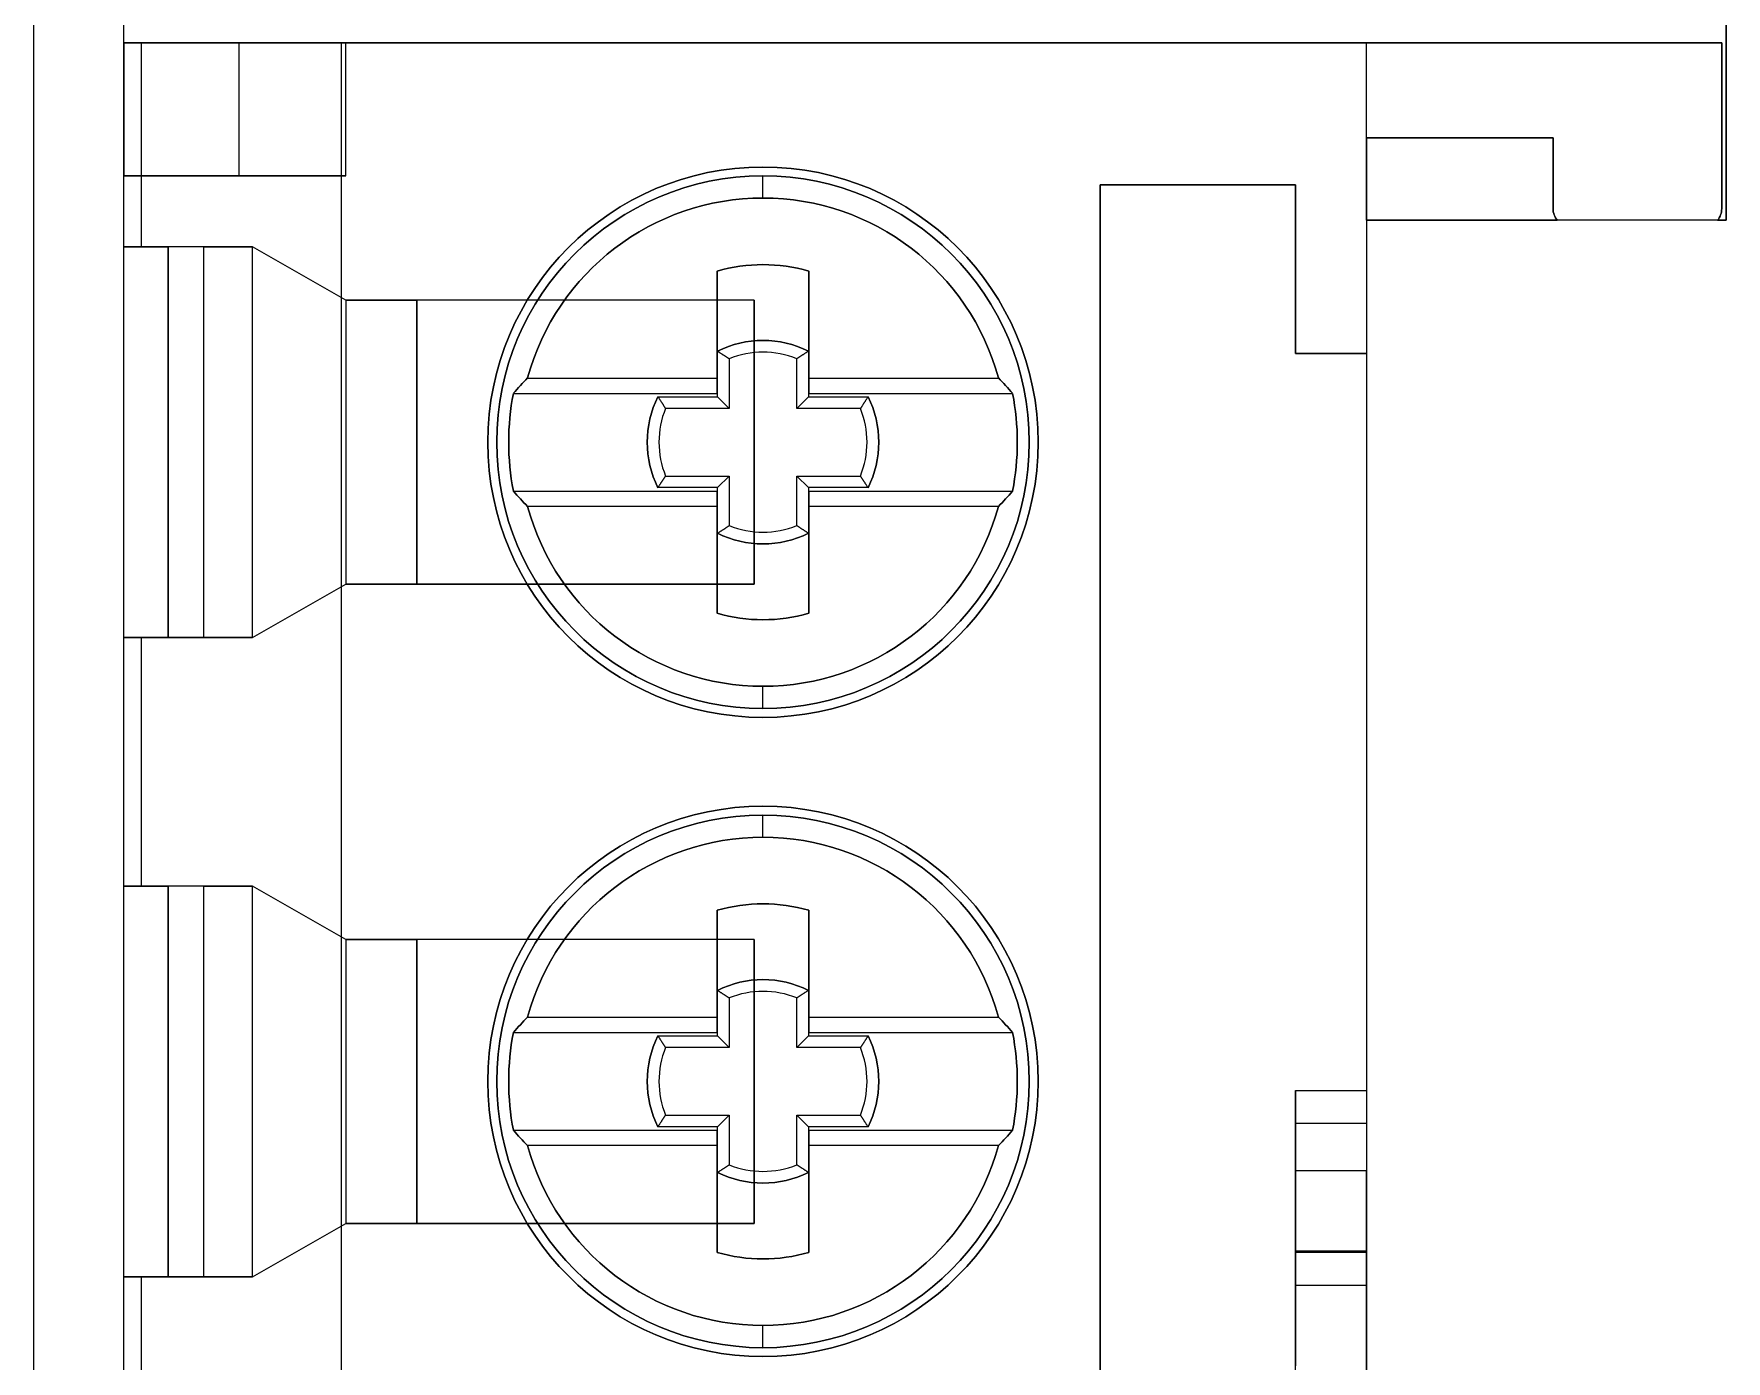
# Model space of a CAD drawing. Header units: inches. Extents: x 0 to 92454, y -34894 to 11.
# Drawn here: x 0.747 to 1.498, y 4.821 to 5.409 of the extents above; entities that cross this region are included whole.
import ezdxf

# ---------------------------------------------------------------- set-up
doc = ezdxf.new("R2010")
doc.units = ezdxf.units.IN
doc.header["$MEASUREMENT"] = 0

# ---------------------------------------------------------------- blocks, each defined once
blk = doc.blocks.new('2023_07_21_11_46_31_0481')
at = {"color": 7}
for p, q in [((18.986, 92.2, 123), (18.986, 182.6, 123)), ((20, 92.2, 151.99), (20, 182.6, 151.99)), ((38.05, 139.5, 152), (38.05, 135.3, 152)), ((38.05, 135.3, 123), (38.05, 139.5, 123)), ((20, 135, 151.79), (20, 137.3, 151.79)), ((20, 137.3, 124.29), (21.3, 137.3, 124.29)), ((20, 135.8, 124.29), (20, 137.3, 124.29)), ((20, 135, 123.39), (20, 137.3, 123.39)), ((34, 137.3, 151.99), (20.2, 137.3, 151.99)), ((20.2, 135, 151.99), (20.2, 137.3, 151.99)), ((20.2, 135, 151.99), (20.2, 137.3, 151.99)), ((20.2, 135, 123.19), (20.2, 137.3, 123.19)), ((21.3, 135.8, 124.29), (21.3, 137.3, 124.29)), ((22.45, 92.3, 123), (22.45, 137.3, 123)), ((22.45, 137.3, 123), (38, 137.3, 123)), ((38, 137.3, 139.69), (34, 137.3, 139.69)), ((34, 136.23, 139.69), (34, 137.3, 139.69)), ((34, 135.3, 151.99), (34, 137.3, 151.99)), ((38, 135.43, 139.69), (38, 137.3, 139.69)), ((38, 137.3, 123), (38, 135.43, 123)), ((34, 136.23, 139.69), (36.1, 136.23, 139.69)), ((36.1, 136.23, 123), (34, 136.23, 123)), ((34, 136.23, 123), (34, 135.3, 123)), ((36.1, 136.23, 139.69), (36.1, 135.43, 139.69)), ((36.1, 135.43, 123), (36.1, 136.23, 123)), ((20, 135.8, 124.29), (21.3, 135.8, 124.29)), ((27.2, 135.9, 145.49), (27.2, 135.9, 151.99)), ((27.2, 135.9, 145.49), (27.2, 135.9, 151.99)), ((27.2, 135.55, 147.89), (27.2, 135.8, 145.49)), ((27.2, 135.55, 147.89), (27.2, 135.8, 145.49)), ((33.2, 135.7, 142.19), (31, 135.7, 142.19)), ((31, 135.7, 142.19), (31, 93.9, 142.19)), ((31, 93.9, 151.99), (31, 135.7, 151.99)), ((31, 135.7, 151.99), (33.2, 135.7, 151.99)), ((33.2, 133.8, 142.19), (33.2, 135.7, 142.19)), ((33.2, 135.7, 151.99), (33.2, 133.8, 151.99)), ((36.1, 135.43, 123), (36.1, 135.43, 139.69)), ((38, 135.43, 139.69), (38, 135.43, 123)), ((38.05, 135.3, 152), (34, 135.3, 152)), ((34, 135.3, 152), (34, 94.3, 152)), ((34, 135.3, 151.99), (34, 133.8, 151.99)), ((34, 135.3, 123), (36.148, 135.3, 123)), ((36.148, 135.3, 139.69), (36.148, 135.3, 123)), ((37.952, 135.3, 139.69), (36.148, 135.3, 139.69)), ((37.952, 135.3, 123), (37.952, 135.3, 139.69)), ((37.952, 135.3, 123), (38.05, 135.3, 123)), ((20.2, 135, 151.99), (20.5, 135, 151.99)), ((20.5, 135, 151.99), (20.5, 130.6, 151.99)), ((21.45, 130.6, 130.69), (21.45, 135, 130.69)), ((22.5, 134.4, 130.69), (21.45, 135, 130.69)), ((26.685, 134.727, 146.79), (26.685, 134.727, 147.89)), ((26.685, 134.727, 146.79), (26.685, 133.35, 146.79)), ((26.685, 133.523, 147.89), (26.685, 134.727, 147.89)), ((27.715, 134.727, 146.79), (27.715, 134.727, 147.89)), ((27.715, 133.35, 146.79), (27.715, 134.727, 146.79)), ((27.715, 134.727, 147.89), (27.715, 133.523, 147.89)), ((27.1, 134.4, 130.69), (22.5, 134.4, 130.69)), ((27.1, 131.2, 130.69), (27.1, 134.4, 130.69)), ((26.688, 133.312, 146.79), (26.688, 133.825, 146.79)), ((26.819, 133.74, 146.3), (26.819, 133.181, 146.3)), ((27.581, 133.181, 146.3), (27.581, 133.74, 146.3)), ((27.712, 133.825, 146.79), (27.712, 133.312, 146.79)), ((34, 133.8, 142.19), (33.2, 133.8, 142.19)), ((33.2, 133.8, 151.99), (34, 133.8, 151.99)), ((34, 133.8, 142.19), (34, 125.499, 142.19)), ((24.547, 133.523, 147.89), (26.685, 133.523, 147.89)), ((27.715, 133.523, 147.89), (29.853, 133.523, 147.89)), ((24.389, 133.35, 146.79), (26.685, 133.35, 146.79)), ((26.017, 133.312, 146.79), (26.688, 133.312, 146.79)), ((27.712, 133.312, 146.79), (28.383, 133.312, 146.79)), ((27.715, 133.35, 146.79), (30.011, 133.35, 146.79)), ((26.819, 133.181, 146.3), (26.102, 133.181, 146.3)), ((28.298, 133.181, 146.3), (27.581, 133.181, 146.3)), ((26.102, 132.419, 146.3), (26.819, 132.419, 146.3)), ((26.819, 132.419, 146.3), (26.819, 131.86, 146.3)), ((27.581, 131.86, 146.3), (27.581, 132.419, 146.3)), ((27.581, 132.419, 146.3), (28.298, 132.419, 146.3)), ((24.389, 132.25, 146.79), (26.685, 132.25, 146.79)), ((26.688, 132.288, 146.79), (26.017, 132.288, 146.79)), ((26.685, 132.25, 146.79), (26.685, 130.873, 146.79)), ((26.688, 131.775, 146.79), (26.688, 132.288, 146.79)), ((28.383, 132.288, 146.79), (27.712, 132.288, 146.79)), ((27.712, 132.288, 146.79), (27.712, 131.775, 146.79)), ((27.715, 132.25, 146.79), (30.011, 132.25, 146.79)), ((27.715, 130.873, 146.79), (27.715, 132.25, 146.79)), ((26.685, 132.077, 147.89), (24.547, 132.077, 147.89)), ((26.685, 130.873, 147.89), (26.685, 132.077, 147.89)), ((27.715, 132.077, 147.89), (27.715, 130.873, 147.89)), ((29.853, 132.077, 147.89), (27.715, 132.077, 147.89)), ((21.45, 130.6, 130.69), (22.5, 131.2, 130.69)), ((22.5, 131.2, 130.69), (27.1, 131.2, 130.69)), ((26.685, 130.873, 146.79), (26.685, 130.873, 147.89)), ((27.715, 130.873, 146.79), (27.715, 130.873, 147.89)), ((20, 127.8, 151.79), (20, 130.6, 151.79)), ((20, 127.8, 123.39), (20, 130.6, 123.39)), ((20.5, 130.6, 151.99), (20.2, 130.6, 151.99)), ((20.2, 127.8, 151.99), (20.2, 130.6, 151.99)), ((20.2, 127.8, 151.99), (20.2, 130.6, 151.99)), ((20.2, 127.8, 123.19), (20.2, 130.6, 123.19)), ((27.2, 129.8, 145.49), (27.2, 130.05, 147.89)), ((27.2, 129.8, 145.49), (27.2, 130.05, 147.89)), ((27.2, 129.7, 151.99), (27.2, 129.7, 145.49)), ((27.2, 129.7, 151.99), (27.2, 129.7, 145.49)), ((27.2, 128.7, 145.49), (27.2, 128.7, 151.99)), ((27.2, 128.7, 145.49), (27.2, 128.7, 151.99)), ((27.2, 128.35, 147.89), (27.2, 128.6, 145.49)), ((27.2, 128.35, 147.89), (27.2, 128.6, 145.49)), ((20.2, 127.8, 151.99), (20.5, 127.8, 151.99)), ((20.5, 127.8, 151.99), (20.5, 123.4, 151.99)), ((21.45, 123.4, 130.69), (21.45, 127.8, 130.69)), ((22.5, 127.2, 130.69), (21.45, 127.8, 130.69)), ((26.685, 127.527, 146.79), (26.685, 127.527, 147.89)), ((26.685, 127.527, 146.79), (26.685, 126.15, 146.79)), ((26.685, 126.323, 147.89), (26.685, 127.527, 147.89)), ((27.715, 127.527, 146.79), (27.715, 127.527, 147.89)), ((27.715, 126.15, 146.79), (27.715, 127.527, 146.79)), ((27.715, 127.527, 147.89), (27.715, 126.323, 147.89)), ((27.1, 127.2, 130.69), (22.5, 127.2, 130.69)), ((27.1, 124, 130.69), (27.1, 127.2, 130.69)), ((26.688, 126.112, 146.79), (26.688, 126.625, 146.79)), ((27.712, 126.625, 146.79), (27.712, 126.112, 146.79)), ((26.819, 126.54, 146.3), (26.819, 125.981, 146.3)), ((27.581, 125.981, 146.3), (27.581, 126.54, 146.3)), ((24.547, 126.323, 147.89), (26.685, 126.323, 147.89)), ((27.715, 126.323, 147.89), (29.853, 126.323, 147.89)), ((24.389, 126.15, 146.79), (26.685, 126.15, 146.79)), ((26.017, 126.112, 146.79), (26.688, 126.112, 146.79)), ((27.712, 126.112, 146.79), (28.383, 126.112, 146.79)), ((27.715, 126.15, 146.79), (30.011, 126.15, 146.79)), ((26.819, 125.981, 146.3), (26.102, 125.981, 146.3)), ((28.298, 125.981, 146.3), (27.581, 125.981, 146.3)), ((33.2, 123.301, 142.19), (33.2, 125.499, 142.19)), ((33.2, 125.499, 142.19), (34, 125.499, 142.19)), ((26.688, 125.088, 146.79), (26.017, 125.088, 146.79)), ((26.102, 125.219, 146.3), (26.819, 125.219, 146.3)), ((26.688, 124.575, 146.79), (26.688, 125.088, 146.79)), ((26.819, 125.219, 146.3), (26.819, 124.66, 146.3)), ((27.581, 124.66, 146.3), (27.581, 125.219, 146.3)), ((27.581, 125.219, 146.3), (28.298, 125.219, 146.3)), ((28.383, 125.088, 146.79), (27.712, 125.088, 146.79)), ((27.712, 125.088, 146.79), (27.712, 124.575, 146.79)), ((34, 125.126, 144.542), (33.2, 125.126, 144.542)), ((24.389, 125.05, 146.79), (26.685, 125.05, 146.79)), ((26.685, 124.877, 147.89), (24.547, 124.877, 147.89)), ((26.685, 125.05, 146.79), (26.685, 123.673, 146.79)), ((26.685, 123.673, 147.89), (26.685, 124.877, 147.89)), ((27.715, 125.05, 146.79), (30.011, 125.05, 146.79)), ((27.715, 123.673, 146.79), (27.715, 125.05, 146.79)), ((27.715, 124.877, 147.89), (27.715, 123.673, 147.89)), ((29.853, 124.877, 147.89), (27.715, 124.877, 147.89)), ((34, 124.594, 149.605), (33.2, 124.594, 149.605)), ((34, 124.594, 149.605), (33.2, 124.594, 149.605)), ((21.45, 123.4, 130.69), (22.5, 124, 130.69)), ((22.5, 124, 130.69), (27.1, 124, 130.69)), ((26.685, 123.673, 146.79), (26.685, 123.673, 147.89)), ((27.715, 123.673, 146.79), (27.715, 123.673, 147.89)), ((34, 123.688, 149.844), (33.2, 123.688, 149.844)), ((34, 123.688, 149.844), (33.2, 123.688, 149.844)), ((34, 123.674, 144.542), (33.2, 123.674, 144.542)), ((20, 120.6, 151.79), (20, 123.4, 151.79)), ((20, 120.6, 123.39), (20, 123.4, 123.39)), ((20.5, 123.4, 151.99), (20.2, 123.4, 151.99)), ((20.2, 120.6, 151.99), (20.2, 123.4, 151.99)), ((20.2, 120.6, 151.99), (20.2, 123.4, 151.99)), ((20.2, 120.6, 123.19), (20.2, 123.4, 123.19)), ((34, 123.301, 142.19), (33.2, 123.301, 142.19)), ((34, 123.301, 142.19), (34, 120.4, 142.19)), ((27.2, 122.6, 145.49), (27.2, 122.85, 147.89)), ((27.2, 122.6, 145.49), (27.2, 122.85, 147.89)), ((27.2, 122.5, 151.99), (27.2, 122.5, 145.49)), ((27.2, 122.5, 151.99), (27.2, 122.5, 145.49))]:
    blk.add_line(p, q, dxfattribs=at)
at = {"color": 7, "extrusion": (-0.994891, 0, 0.100955)}
blk.add_line((18.986, 92.2, 123), (18.986, 182.6, 123), dxfattribs=at)
at = {"color": 7, "extrusion": (1, 0, 0)}
for p, q in [((20, 92.2, 151.99), (20, 182.6, 151.99)), ((20, 135.8, 143.99), (20, 139.15, 143.99)), ((20, 135, 151.79), (20, 137.3, 151.79)), ((20, 137.3, 151.79), (20, 137.3, 150.59)), ((20, 137.3, 150.59), (20, 135.8, 150.59)), ((34, 136.23, 139.69), (34, 137.3, 139.69)), ((34, 137.3, 139.69), (34, 137.3, 151.99)), ((34, 135.3, 151.99), (34, 137.3, 151.99)), ((38, 137.3, 123), (38, 135.43, 123)), ((38, 137.3, 123), (38, 137.3, 139.69)), ((38, 135.43, 139.69), (38, 137.3, 139.69)), ((34, 136.23, 123), (34, 135.3, 123)), ((34, 136.23, 123), (34, 136.23, 139.69)), ((20, 135.8, 150.59), (20, 135.8, 143.99)), ((31, 93.9, 151.99), (31, 135.7, 151.99)), ((31, 135.7, 142.19), (31, 93.9, 142.19)), ((31, 135.7, 151.99), (31, 135.7, 142.19)), ((38, 135.43, 139.69), (38, 135.43, 123)), ((34, 135.3, 123), (34, 135.3, 151.99)), ((20, 130.6, 143.99), (20, 135, 143.99)), ((20, 135, 143.99), (20, 135, 151.79)), ((26.685, 134.727, 146.79), (26.685, 133.35, 146.79)), ((26.685, 134.727, 146.79), (26.685, 134.727, 147.89)), ((26.685, 133.523, 147.89), (26.685, 134.727, 147.89)), ((26.685, 133.35, 146.79), (26.685, 133.523, 147.89)), ((26.685, 132.077, 147.89), (26.685, 132.25, 146.79)), ((26.685, 132.25, 146.79), (26.685, 130.873, 146.79)), ((26.685, 130.873, 147.89), (26.685, 132.077, 147.89)), ((26.685, 130.873, 146.79), (26.685, 130.873, 147.89)), ((20, 130.6, 151.79), (20, 130.6, 143.99)), ((20, 127.8, 151.79), (20, 130.6, 151.79)), ((20, 123.4, 143.99), (20, 127.8, 143.99)), ((20, 127.8, 143.99), (20, 127.8, 151.79)), ((26.685, 127.527, 146.79), (26.685, 126.15, 146.79)), ((26.685, 127.527, 146.79), (26.685, 127.527, 147.89)), ((26.685, 126.323, 147.89), (26.685, 127.527, 147.89)), ((26.685, 126.15, 146.79), (26.685, 126.323, 147.89)), ((26.685, 124.877, 147.89), (26.685, 125.05, 146.79)), ((26.685, 125.05, 146.79), (26.685, 123.673, 146.79)), ((26.685, 123.673, 147.89), (26.685, 124.877, 147.89)), ((26.685, 123.673, 146.79), (26.685, 123.673, 147.89)), ((20, 120.6, 151.79), (20, 123.4, 151.79)), ((20, 123.4, 151.79), (20, 123.4, 143.99))]:
    blk.add_line(p, q, dxfattribs=at)
at = {"color": 7, "extrusion": (-1, 0, 0)}
for p, q in [((38.05, 139.5, 152), (38.05, 135.3, 152)), ((38.05, 135.3, 123), (38.05, 139.5, 123)), ((20, 135.8, 124.29), (20, 137.3, 124.29)), ((20, 137.3, 124.29), (20, 137.3, 123.39)), ((20, 135, 123.39), (20, 137.3, 123.39)), ((22.45, 92.3, 123), (22.45, 137.3, 123)), ((22.45, 92.3, 123.19), (22.45, 137.3, 123.19)), ((22.45, 137.3, 123.19), (22.45, 137.3, 123)), ((22.5, 137.3, 126.368), (22.5, 137.3, 150.59)), ((22.5, 135.8, 126.368), (22.5, 137.3, 126.368)), ((22.5, 135.8, 150.59), (22.5, 137.3, 150.59)), ((36.1, 135.43, 123), (36.1, 136.23, 123)), ((36.1, 136.23, 139.69), (36.1, 135.43, 139.69)), ((36.1, 136.23, 123), (36.1, 136.23, 139.69)), ((20, 135, 143.99), (20, 135.8, 143.99)), ((20, 135.8, 143.99), (20, 135.8, 124.29)), ((22.5, 135.8, 126.368), (22.5, 135.8, 150.59)), ((33.2, 135.7, 151.99), (33.2, 133.8, 151.99)), ((33.2, 135.7, 151.99), (33.2, 135.7, 142.19)), ((33.2, 133.8, 142.19), (33.2, 135.7, 142.19)), ((36.1, 135.43, 123), (36.1, 135.43, 139.69)), ((34, 135.3, 152), (34, 94.3, 152)), ((34, 135.3, 151.99), (34, 135.3, 152)), ((34, 135.3, 151.99), (34, 133.8, 151.99)), ((38.05, 135.3, 123), (38.05, 135.3, 152)), ((20, 135, 123.39), (20, 135, 143.99)), ((20.5, 135, 150.99), (20.5, 135, 151.99)), ((20.5, 130.6, 150.99), (20.5, 135, 150.99)), ((20.5, 135, 151.99), (20.5, 130.6, 151.99)), ((20.9, 135, 123.19), (20.9, 135, 129.09)), ((20.9, 130.6, 123.19), (20.9, 135, 123.19)), ((20.9, 130.6, 129.09), (20.9, 135, 129.09)), ((21.45, 130.6, 130.69), (21.45, 135, 130.69)), ((21.45, 135, 129.64), (21.45, 135, 130.69)), ((21.45, 130.6, 129.64), (21.45, 135, 129.64)), ((27.715, 134.727, 147.89), (27.715, 133.523, 147.89)), ((27.715, 134.727, 146.79), (27.715, 134.727, 147.89)), ((27.715, 133.35, 146.79), (27.715, 134.727, 146.79)), ((22.5, 134.4, 143.104), (22.5, 131.2, 143.104)), ((22.5, 134.4, 143.104), (22.5, 134.4, 134.89)), ((22.5, 134.4, 134.89), (22.5, 131.2, 134.89)), ((23.3, 134.4, 144.49), (23.3, 131.2, 144.49)), ((23.3, 131.2, 150.99), (23.3, 134.4, 150.99)), ((23.3, 134.4, 150.99), (23.3, 134.4, 144.49)), ((27.1, 131.2, 130.69), (27.1, 134.4, 130.69)), ((27.1, 134.4, 134.89), (27.1, 131.2, 134.89)), ((27.1, 134.4, 130.69), (27.1, 134.4, 134.89)), ((33.2, 133.8, 151.99), (33.2, 133.8, 142.19)), ((34, 133.8, 151.99), (34, 133.8, 142.19)), ((34, 133.8, 142.19), (34, 125.499, 142.19)), ((27.715, 133.523, 147.89), (27.715, 133.35, 146.79)), ((27.715, 132.25, 146.79), (27.715, 132.077, 147.89)), ((27.715, 130.873, 146.79), (27.715, 132.25, 146.79)), ((27.715, 132.077, 147.89), (27.715, 130.873, 147.89)), ((22.5, 131.2, 143.104), (22.5, 131.2, 134.89)), ((23.3, 131.2, 150.99), (23.3, 131.2, 144.49)), ((27.1, 131.2, 134.89), (27.1, 131.2, 130.69)), ((27.715, 130.873, 146.79), (27.715, 130.873, 147.89)), ((20, 127.8, 143.99), (20, 130.6, 143.99)), ((20, 130.6, 143.99), (20, 130.6, 123.39)), ((20, 127.8, 123.39), (20, 130.6, 123.39)), ((20.5, 130.6, 150.99), (20.5, 130.6, 151.99)), ((20.9, 130.6, 123.19), (20.9, 130.6, 129.09)), ((21.45, 130.6, 129.64), (21.45, 130.6, 130.69)), ((20, 127.8, 123.39), (20, 127.8, 143.99)), ((20.5, 127.8, 150.99), (20.5, 127.8, 151.99)), ((20.5, 123.4, 150.99), (20.5, 127.8, 150.99)), ((20.5, 127.8, 151.99), (20.5, 123.4, 151.99)), ((20.9, 127.8, 123.19), (20.9, 127.8, 129.09)), ((20.9, 123.4, 123.19), (20.9, 127.8, 123.19)), ((20.9, 123.4, 129.09), (20.9, 127.8, 129.09)), ((21.45, 123.4, 130.69), (21.45, 127.8, 130.69)), ((21.45, 127.8, 129.64), (21.45, 127.8, 130.69)), ((21.45, 123.4, 129.64), (21.45, 127.8, 129.64)), ((27.715, 127.527, 147.89), (27.715, 126.323, 147.89)), ((27.715, 127.527, 146.79), (27.715, 127.527, 147.89)), ((27.715, 126.15, 146.79), (27.715, 127.527, 146.79)), ((22.5, 127.2, 143.104), (22.5, 124, 143.104)), ((22.5, 127.2, 143.104), (22.5, 127.2, 134.89)), ((22.5, 127.2, 134.89), (22.5, 124, 134.89)), ((23.3, 127.2, 144.49), (23.3, 124, 144.49)), ((23.3, 124, 150.99), (23.3, 127.2, 150.99)), ((23.3, 127.2, 150.99), (23.3, 127.2, 144.49)), ((27.1, 124, 130.69), (27.1, 127.2, 130.69)), ((27.1, 127.2, 134.89), (27.1, 124, 134.89)), ((27.1, 127.2, 130.69), (27.1, 127.2, 134.89)), ((27.715, 126.323, 147.89), (27.715, 126.15, 146.79)), ((33.2, 123.301, 142.19), (33.2, 125.499, 142.19)), ((33.2, 125.499, 142.19), (33.2, 125.126, 144.542)), ((34, 125.499, 142.19), (34, 125.126, 144.542)), ((27.715, 125.05, 146.79), (27.715, 124.877, 147.89)), ((27.715, 123.673, 146.79), (27.715, 125.05, 146.79)), ((27.715, 124.877, 147.89), (27.715, 123.673, 147.89)), ((22.5, 124, 143.104), (22.5, 124, 134.89)), ((23.3, 124, 150.99), (23.3, 124, 144.49)), ((27.1, 124, 134.89), (27.1, 124, 130.69)), ((27.715, 123.673, 146.79), (27.715, 123.673, 147.89)), ((33.2, 123.674, 144.542), (33.2, 123.301, 142.19)), ((34, 123.674, 144.542), (34, 123.301, 142.19)), ((20, 120.6, 143.99), (20, 123.4, 143.99)), ((20, 123.4, 143.99), (20, 123.4, 123.39)), ((20, 120.6, 123.39), (20, 123.4, 123.39)), ((20.5, 123.4, 150.99), (20.5, 123.4, 151.99)), ((20.9, 123.4, 123.19), (20.9, 123.4, 129.09)), ((21.45, 123.4, 129.64), (21.45, 123.4, 130.69)), ((34, 123.301, 142.19), (34, 120.4, 142.19))]:
    blk.add_line(p, q, dxfattribs=at)
at = {"color": 7, "extrusion": (0, 0, -1)}
for p, q in [((20, 135.8, 143.99), (20, 139.15, 143.99)), ((22.5, 137.3, 150.59), (20, 137.3, 150.59)), ((20, 137.3, 150.59), (20, 135.8, 150.59)), ((20.2, 135, 123.19), (20.2, 137.3, 123.19)), ((20.2, 137.3, 123.19), (22.45, 137.3, 123.19)), ((22.45, 92.3, 123.19), (22.45, 137.3, 123.19)), ((22.5, 135.8, 150.59), (22.5, 137.3, 150.59)), ((20, 135, 143.99), (20, 135.8, 143.99)), ((22.5, 135.8, 150.59), (20, 135.8, 150.59)), ((20, 130.6, 143.99), (20, 135, 143.99)), ((20.9, 135, 123.19), (20.2, 135, 123.19)), ((21.45, 135, 150.99), (20.5, 135, 150.99)), ((20.5, 130.6, 150.99), (20.5, 135, 150.99)), ((20.9, 130.6, 123.19), (20.9, 135, 123.19)), ((22.5, 134.4, 150.99), (21.45, 135, 150.99)), ((22.5, 134.4, 134.89), (22.5, 131.2, 134.89)), ((27.1, 134.4, 134.89), (22.5, 134.4, 134.89)), ((23.3, 134.4, 150.99), (22.5, 134.4, 150.99)), ((23.3, 131.2, 150.99), (23.3, 134.4, 150.99)), ((27.1, 134.4, 134.89), (27.1, 131.2, 134.89)), ((21.45, 130.6, 150.99), (22.5, 131.2, 150.99)), ((27.1, 131.2, 134.89), (22.5, 131.2, 134.89)), ((22.5, 131.2, 150.99), (23.3, 131.2, 150.99)), ((20, 127.8, 143.99), (20, 130.6, 143.99)), ((20.2, 127.8, 123.19), (20.2, 130.6, 123.19)), ((20.2, 130.6, 123.19), (20.9, 130.6, 123.19)), ((21.45, 130.6, 150.99), (20.5, 130.6, 150.99)), ((20, 123.4, 143.99), (20, 127.8, 143.99)), ((20.9, 127.8, 123.19), (20.2, 127.8, 123.19)), ((21.45, 127.8, 150.99), (20.5, 127.8, 150.99)), ((20.5, 123.4, 150.99), (20.5, 127.8, 150.99)), ((20.9, 123.4, 123.19), (20.9, 127.8, 123.19)), ((22.5, 127.2, 150.99), (21.45, 127.8, 150.99)), ((22.5, 127.2, 134.89), (22.5, 124, 134.89)), ((27.1, 127.2, 134.89), (22.5, 127.2, 134.89)), ((23.3, 127.2, 150.99), (22.5, 127.2, 150.99)), ((23.3, 124, 150.99), (23.3, 127.2, 150.99)), ((27.1, 127.2, 134.89), (27.1, 124, 134.89)), ((21.45, 123.4, 150.99), (22.5, 124, 150.99)), ((27.1, 124, 134.89), (22.5, 124, 134.89)), ((22.5, 124, 150.99), (23.3, 124, 150.99)), ((20, 120.6, 143.99), (20, 123.4, 143.99)), ((20.2, 120.6, 123.19), (20.2, 123.4, 123.19)), ((20.2, 123.4, 123.19), (20.9, 123.4, 123.19)), ((21.45, 123.4, 150.99), (20.5, 123.4, 150.99))]:
    blk.add_line(p, q, dxfattribs=at)
at = {"color": 7, "extrusion": (0, 1, 0)}
for p, q in [((20, 137.3, 124.29), (20, 137.3, 123.39)), ((20, 137.3, 124.29), (21.3, 137.3, 124.29)), ((22.5, 137.3, 150.59), (20, 137.3, 150.59)), ((20, 137.3, 151.79), (20, 137.3, 150.59)), ((20.2, 137.3, 123.19), (22.45, 137.3, 123.19)), ((34, 137.3, 151.99), (20.2, 137.3, 151.99)), ((21.3, 137.3, 124.29), (22.5, 137.3, 126.368)), ((22.45, 137.3, 123), (38, 137.3, 123)), ((22.45, 137.3, 123.19), (22.45, 137.3, 123)), ((22.5, 137.3, 126.368), (22.5, 137.3, 150.59)), ((34, 137.3, 139.69), (34, 137.3, 151.99)), ((38, 137.3, 139.69), (34, 137.3, 139.69)), ((38, 137.3, 123), (38, 137.3, 139.69)), ((20, 135.8, 150.59), (20, 135.8, 143.99)), ((22.5, 135.8, 150.59), (20, 135.8, 150.59)), ((20, 135.8, 124.29), (21.3, 135.8, 124.29)), ((20, 135.8, 143.99), (20, 135.8, 124.29)), ((21.3, 135.8, 124.29), (22.5, 135.8, 126.368)), ((22.5, 135.8, 126.368), (22.5, 135.8, 150.59)), ((34, 135.3, 123), (36.148, 135.3, 123)), ((34, 135.3, 123), (34, 135.3, 151.99)), ((34, 135.3, 151.99), (34, 135.3, 152)), ((38.05, 135.3, 152), (34, 135.3, 152)), ((37.952, 135.3, 139.69), (36.148, 135.3, 139.69)), ((36.148, 135.3, 139.69), (36.148, 135.3, 123)), ((37.952, 135.3, 123), (37.952, 135.3, 139.69)), ((37.952, 135.3, 123), (38.05, 135.3, 123)), ((38.05, 135.3, 123), (38.05, 135.3, 152)), ((27.1, 131.2, 134.89), (22.5, 131.2, 134.89)), ((22.5, 131.2, 130.69), (27.1, 131.2, 130.69)), ((22.5, 131.2, 134.89), (22.5, 131.2, 130.69)), ((23.3, 131.2, 144.49), (22.5, 131.2, 143.104)), ((22.5, 131.2, 150.99), (22.5, 131.2, 143.104)), ((22.5, 131.2, 150.99), (23.3, 131.2, 150.99)), ((23.3, 131.2, 150.99), (23.3, 131.2, 144.49)), ((27.1, 131.2, 134.89), (27.1, 131.2, 130.69)), ((20, 130.6, 143.99), (20, 130.6, 123.39)), ((20, 130.6, 151.79), (20, 130.6, 143.99)), ((20.2, 130.6, 123.19), (20.9, 130.6, 123.19)), ((20.5, 130.6, 151.99), (20.2, 130.6, 151.99)), ((20.5, 130.6, 150.99), (20.5, 130.6, 151.99)), ((21.45, 130.6, 150.99), (20.5, 130.6, 150.99)), ((20.9, 130.6, 129.09), (21.45, 130.6, 129.64)), ((20.9, 130.6, 123.19), (20.9, 130.6, 129.09)), ((21.45, 130.6, 130.69), (21.45, 130.6, 150.99)), ((21.45, 130.6, 129.64), (21.45, 130.6, 130.69)), ((27.1, 124, 134.89), (22.5, 124, 134.89)), ((22.5, 124, 130.69), (27.1, 124, 130.69)), ((22.5, 124, 134.89), (22.5, 124, 130.69)), ((23.3, 124, 144.49), (22.5, 124, 143.104)), ((22.5, 124, 150.99), (22.5, 124, 143.104)), ((22.5, 124, 150.99), (23.3, 124, 150.99)), ((23.3, 124, 150.99), (23.3, 124, 144.49)), ((27.1, 124, 134.89), (27.1, 124, 130.69)), ((20, 123.4, 143.99), (20, 123.4, 123.39)), ((20, 123.4, 151.79), (20, 123.4, 143.99)), ((20.2, 123.4, 123.19), (20.9, 123.4, 123.19)), ((20.5, 123.4, 151.99), (20.2, 123.4, 151.99)), ((20.5, 123.4, 150.99), (20.5, 123.4, 151.99)), ((21.45, 123.4, 150.99), (20.5, 123.4, 150.99)), ((20.9, 123.4, 129.09), (21.45, 123.4, 129.64)), ((20.9, 123.4, 123.19), (20.9, 123.4, 129.09)), ((21.45, 123.4, 130.69), (21.45, 123.4, 150.99)), ((21.45, 123.4, 129.64), (21.45, 123.4, 130.69))]:
    blk.add_line(p, q, dxfattribs=at)
at = {"color": 7, "extrusion": (-0.866025, 0, 0.5)}
for p, q in [((21.3, 137.3, 124.29), (22.5, 137.3, 126.368)), ((21.3, 135.8, 124.29), (21.3, 137.3, 124.29)), ((22.5, 135.8, 126.368), (22.5, 137.3, 126.368)), ((21.3, 135.8, 124.29), (22.5, 135.8, 126.368)), ((22.5, 134.4, 143.104), (23.3, 134.4, 144.49)), ((22.5, 134.4, 143.104), (22.5, 131.2, 143.104)), ((23.3, 134.4, 144.49), (23.3, 131.2, 144.49)), ((23.3, 131.2, 144.49), (22.5, 131.2, 143.104)), ((22.5, 127.2, 143.104), (23.3, 127.2, 144.49)), ((22.5, 127.2, 143.104), (22.5, 124, 143.104)), ((23.3, 127.2, 144.49), (23.3, 124, 144.49)), ((23.3, 124, 144.49), (22.5, 124, 143.104))]:
    blk.add_line(p, q, dxfattribs=at)
at = {"color": 7, "extrusion": (0, -1, 0)}
for p, q in [((36.1, 136.23, 123), (34, 136.23, 123)), ((34, 136.23, 139.69), (36.1, 136.23, 139.69)), ((34, 136.23, 123), (34, 136.23, 139.69)), ((36.1, 136.23, 123), (36.1, 136.23, 139.69)), ((31, 135.7, 151.99), (33.2, 135.7, 151.99)), ((31, 135.7, 151.99), (31, 135.7, 142.19)), ((33.2, 135.7, 142.19), (31, 135.7, 142.19)), ((33.2, 135.7, 151.99), (33.2, 135.7, 142.19)), ((20, 135, 143.99), (20, 135, 151.79)), ((20, 135, 123.39), (20, 135, 143.99)), ((20.2, 135, 151.99), (20.5, 135, 151.99)), ((20.9, 135, 123.19), (20.2, 135, 123.19)), ((21.45, 135, 150.99), (20.5, 135, 150.99)), ((20.5, 135, 150.99), (20.5, 135, 151.99)), ((20.9, 135, 123.19), (20.9, 135, 129.09)), ((20.9, 135, 129.09), (21.45, 135, 129.64)), ((21.45, 135, 129.64), (21.45, 135, 130.69)), ((21.45, 135, 130.69), (21.45, 135, 150.99)), ((22.5, 134.4, 143.104), (23.3, 134.4, 144.49)), ((23.3, 134.4, 150.99), (22.5, 134.4, 150.99)), ((22.5, 134.4, 150.99), (22.5, 134.4, 143.104)), ((27.1, 134.4, 134.89), (22.5, 134.4, 134.89)), ((22.5, 134.4, 134.89), (22.5, 134.4, 130.69)), ((27.1, 134.4, 130.69), (22.5, 134.4, 130.69)), ((23.3, 134.4, 150.99), (23.3, 134.4, 144.49)), ((27.1, 134.4, 130.69), (27.1, 134.4, 134.89)), ((33.2, 133.8, 151.99), (34, 133.8, 151.99)), ((33.2, 133.8, 151.99), (33.2, 133.8, 142.19)), ((34, 133.8, 142.19), (33.2, 133.8, 142.19)), ((34, 133.8, 151.99), (34, 133.8, 142.19)), ((20, 127.8, 143.99), (20, 127.8, 151.79)), ((20, 127.8, 123.39), (20, 127.8, 143.99)), ((20.2, 127.8, 151.99), (20.5, 127.8, 151.99)), ((20.9, 127.8, 123.19), (20.2, 127.8, 123.19)), ((21.45, 127.8, 150.99), (20.5, 127.8, 150.99)), ((20.5, 127.8, 150.99), (20.5, 127.8, 151.99)), ((20.9, 127.8, 123.19), (20.9, 127.8, 129.09)), ((20.9, 127.8, 129.09), (21.45, 127.8, 129.64)), ((21.45, 127.8, 129.64), (21.45, 127.8, 130.69)), ((21.45, 127.8, 130.69), (21.45, 127.8, 150.99)), ((22.5, 127.2, 143.104), (23.3, 127.2, 144.49)), ((23.3, 127.2, 150.99), (22.5, 127.2, 150.99)), ((22.5, 127.2, 150.99), (22.5, 127.2, 143.104)), ((27.1, 127.2, 134.89), (22.5, 127.2, 134.89)), ((22.5, 127.2, 134.89), (22.5, 127.2, 130.69)), ((27.1, 127.2, 130.69), (22.5, 127.2, 130.69)), ((23.3, 127.2, 150.99), (23.3, 127.2, 144.49)), ((27.1, 127.2, 130.69), (27.1, 127.2, 134.89))]:
    blk.add_line(p, q, dxfattribs=at)
at = {"color": 7, "extrusion": (-0.707107, 0, 0.707107)}
for p, q in [((20.9, 135, 129.09), (21.45, 135, 129.64)), ((20.9, 130.6, 129.09), (20.9, 135, 129.09)), ((21.45, 130.6, 129.64), (21.45, 135, 129.64)), ((20.9, 130.6, 129.09), (21.45, 130.6, 129.64)), ((20.9, 127.8, 129.09), (21.45, 127.8, 129.64)), ((20.9, 123.4, 129.09), (20.9, 127.8, 129.09)), ((21.45, 123.4, 129.64), (21.45, 127.8, 129.64)), ((20.9, 123.4, 129.09), (21.45, 123.4, 129.64))]:
    blk.add_line(p, q, dxfattribs=at)
at = {"color": 7, "extrusion": (-0.496139, -0.868243, 0)}
for p, q in [((22.5, 134.4, 130.69), (21.45, 135, 130.69)), ((22.5, 134.4, 150.99), (21.45, 135, 150.99)), ((21.45, 135, 130.69), (21.45, 135, 150.99)), ((22.5, 134.4, 134.89), (22.5, 134.4, 130.69)), ((22.5, 134.4, 143.104), (22.5, 134.4, 134.89)), ((22.5, 134.4, 150.99), (22.5, 134.4, 143.104)), ((22.5, 127.2, 130.69), (21.45, 127.8, 130.69)), ((22.5, 127.2, 150.99), (21.45, 127.8, 150.99)), ((21.45, 127.8, 130.69), (21.45, 127.8, 150.99)), ((22.5, 127.2, 134.89), (22.5, 127.2, 130.69)), ((22.5, 127.2, 143.104), (22.5, 127.2, 134.89)), ((22.5, 127.2, 150.99), (22.5, 127.2, 143.104))]:
    blk.add_line(p, q, dxfattribs=at)
at = {"color": 7, "extrusion": (0.965926, 0, 0.258819)}
for p, q in [((26.688, 133.312, 146.79), (26.688, 133.825, 146.79)), ((26.819, 133.74, 146.3), (26.819, 133.181, 146.3)), ((26.688, 133.312, 146.79), (26.819, 133.181, 146.3)), ((26.688, 132.288, 146.79), (26.819, 132.419, 146.3)), ((26.819, 132.419, 146.3), (26.819, 131.86, 146.3)), ((26.688, 131.775, 146.79), (26.688, 132.288, 146.79)), ((26.688, 126.112, 146.79), (26.688, 126.625, 146.79)), ((26.819, 126.54, 146.3), (26.819, 125.981, 146.3)), ((26.688, 126.112, 146.79), (26.819, 125.981, 146.3)), ((26.688, 125.088, 146.79), (26.819, 125.219, 146.3)), ((26.688, 124.575, 146.79), (26.688, 125.088, 146.79)), ((26.819, 125.219, 146.3), (26.819, 124.66, 146.3))]:
    blk.add_line(p, q, dxfattribs=at)
at = {"color": 7, "extrusion": (-0.965926, 0, 0.258819)}
for p, q in [((27.581, 133.181, 146.3), (27.581, 133.74, 146.3)), ((27.712, 133.825, 146.79), (27.712, 133.312, 146.79)), ((27.712, 133.312, 146.79), (27.581, 133.181, 146.3)), ((27.712, 132.288, 146.79), (27.581, 132.419, 146.3)), ((27.581, 131.86, 146.3), (27.581, 132.419, 146.3)), ((27.712, 132.288, 146.79), (27.712, 131.775, 146.79)), ((27.712, 126.625, 146.79), (27.712, 126.112, 146.79)), ((27.581, 125.981, 146.3), (27.581, 126.54, 146.3)), ((27.712, 126.112, 146.79), (27.581, 125.981, 146.3)), ((27.712, 125.088, 146.79), (27.581, 125.219, 146.3)), ((27.581, 124.66, 146.3), (27.581, 125.219, 146.3)), ((27.712, 125.088, 146.79), (27.712, 124.575, 146.79))]:
    blk.add_line(p, q, dxfattribs=at)
at = {"color": 7, "extrusion": (0, -0.987801, 0.155722)}
for p, q in [((24.547, 133.523, 147.89), (26.685, 133.523, 147.89)), ((26.685, 133.35, 146.79), (26.685, 133.523, 147.89)), ((27.715, 133.523, 147.89), (27.715, 133.35, 146.79)), ((27.715, 133.523, 147.89), (29.853, 133.523, 147.89)), ((24.389, 133.35, 146.79), (26.685, 133.35, 146.79)), ((27.715, 133.35, 146.79), (30.011, 133.35, 146.79)), ((24.547, 126.323, 147.89), (26.685, 126.323, 147.89)), ((26.685, 126.15, 146.79), (26.685, 126.323, 147.89)), ((27.715, 126.323, 147.89), (27.715, 126.15, 146.79)), ((27.715, 126.323, 147.89), (29.853, 126.323, 147.89)), ((24.389, 126.15, 146.79), (26.685, 126.15, 146.79)), ((27.715, 126.15, 146.79), (30.011, 126.15, 146.79))]:
    blk.add_line(p, q, dxfattribs=at)
at = {"color": 7, "extrusion": (0, -0.965926, 0.258819)}
for p, q in [((26.017, 133.312, 146.79), (26.688, 133.312, 146.79)), ((26.688, 133.312, 146.79), (26.819, 133.181, 146.3)), ((27.712, 133.312, 146.79), (27.581, 133.181, 146.3)), ((27.712, 133.312, 146.79), (28.383, 133.312, 146.79)), ((26.819, 133.181, 146.3), (26.102, 133.181, 146.3)), ((28.298, 133.181, 146.3), (27.581, 133.181, 146.3)), ((26.017, 126.112, 146.79), (26.688, 126.112, 146.79)), ((26.688, 126.112, 146.79), (26.819, 125.981, 146.3)), ((27.712, 126.112, 146.79), (27.581, 125.981, 146.3)), ((27.712, 126.112, 146.79), (28.383, 126.112, 146.79)), ((26.819, 125.981, 146.3), (26.102, 125.981, 146.3)), ((28.298, 125.981, 146.3), (27.581, 125.981, 146.3))]:
    blk.add_line(p, q, dxfattribs=at)
at = {"color": 7, "extrusion": (0, 0.965926, 0.258819)}
for p, q in [((26.102, 132.419, 146.3), (26.819, 132.419, 146.3)), ((26.688, 132.288, 146.79), (26.819, 132.419, 146.3)), ((27.581, 132.419, 146.3), (28.298, 132.419, 146.3)), ((27.712, 132.288, 146.79), (27.581, 132.419, 146.3)), ((26.688, 132.288, 146.79), (26.017, 132.288, 146.79)), ((28.383, 132.288, 146.79), (27.712, 132.288, 146.79)), ((26.688, 125.088, 146.79), (26.017, 125.088, 146.79)), ((26.102, 125.219, 146.3), (26.819, 125.219, 146.3)), ((26.688, 125.088, 146.79), (26.819, 125.219, 146.3)), ((27.581, 125.219, 146.3), (28.298, 125.219, 146.3)), ((27.712, 125.088, 146.79), (27.581, 125.219, 146.3)), ((28.383, 125.088, 146.79), (27.712, 125.088, 146.79))]:
    blk.add_line(p, q, dxfattribs=at)
at = {"color": 7, "extrusion": (0, 0.987801, 0.155722)}
for p, q in [((24.389, 132.25, 146.79), (26.685, 132.25, 146.79)), ((26.685, 132.077, 147.89), (26.685, 132.25, 146.79)), ((27.715, 132.25, 146.79), (27.715, 132.077, 147.89)), ((27.715, 132.25, 146.79), (30.011, 132.25, 146.79)), ((26.685, 132.077, 147.89), (24.547, 132.077, 147.89)), ((29.853, 132.077, 147.89), (27.715, 132.077, 147.89)), ((24.389, 125.05, 146.79), (26.685, 125.05, 146.79)), ((26.685, 124.877, 147.89), (24.547, 124.877, 147.89)), ((26.685, 124.877, 147.89), (26.685, 125.05, 146.79)), ((27.715, 125.05, 146.79), (27.715, 124.877, 147.89)), ((27.715, 125.05, 146.79), (30.011, 125.05, 146.79)), ((29.853, 124.877, 147.89), (27.715, 124.877, 147.89))]:
    blk.add_line(p, q, dxfattribs=at)
at = {"color": 7, "extrusion": (-0.496139, 0.868243, 0)}
for p, q in [((21.45, 130.6, 130.69), (22.5, 131.2, 130.69)), ((21.45, 130.6, 150.99), (22.5, 131.2, 150.99)), ((22.5, 131.2, 150.99), (22.5, 131.2, 143.104)), ((22.5, 131.2, 143.104), (22.5, 131.2, 134.89)), ((22.5, 131.2, 134.89), (22.5, 131.2, 130.69)), ((21.45, 130.6, 130.69), (21.45, 130.6, 150.99)), ((21.45, 123.4, 130.69), (22.5, 124, 130.69)), ((21.45, 123.4, 150.99), (22.5, 124, 150.99)), ((22.5, 124, 150.99), (22.5, 124, 143.104)), ((22.5, 124, 143.104), (22.5, 124, 134.89)), ((22.5, 124, 134.89), (22.5, 124, 130.69)), ((21.45, 123.4, 130.69), (21.45, 123.4, 150.99))]:
    blk.add_line(p, q, dxfattribs=at)
at = {"color": 7, "extrusion": (0, 0.987676, 0.15651)}
for p, q in [((33.2, 125.499, 142.19), (34, 125.499, 142.19)), ((33.2, 125.499, 142.19), (33.2, 125.126, 144.542)), ((34, 125.499, 142.19), (34, 125.126, 144.542)), ((34, 125.126, 144.542), (33.2, 125.126, 144.542))]:
    blk.add_line(p, q, dxfattribs=at)
at = {"color": 7, "extrusion": (0, -0.987676, 0.15651)}
for p, q in [((34, 123.674, 144.542), (33.2, 123.674, 144.542)), ((33.2, 123.674, 144.542), (33.2, 123.301, 142.19)), ((34, 123.674, 144.542), (34, 123.301, 142.19)), ((34, 123.301, 142.19), (33.2, 123.301, 142.19))]:
    blk.add_line(p, q, dxfattribs=at)
at = {"color": 7, "extrusion": (0, -1, 0)}
for centre, start, end in [((20.2, 151.79, -137.3), 90, 180), ((20.2, 123.39, -137.3), 180, 270), ((20.2, 151.79, -135), 90, 180), ((20.2, 123.39, -135), 180, 270), ((20.2, 151.79, -130.6), 90, 180), ((20.2, 123.39, -130.6), 180, 270), ((20.2, 151.79, -127.8), 90, 180), ((20.2, 123.39, -127.8), 180, 270), ((20.2, 151.79, -123.4), 90, 180), ((20.2, 123.39, -123.4), 180, 270)]:
    blk.add_arc(centre, 0.2, start, end, dxfattribs=at)
at = {"color": 7, "extrusion": (0, 1, 0)}
for centre, start, end in [((-20.2, 123.39, 137.3), 270, 0), ((-20.2, 151.79, 137.3), 360, 90), ((-20.2, 151.79, 135), 360, 90), ((-20.2, 123.39, 135), 270, 0), ((-20.2, 123.39, 130.6), 270, 0), ((-20.2, 151.79, 130.6), 360, 90), ((-20.2, 151.79, 127.8), 360, 90), ((-20.2, 123.39, 127.8), 270, 0), ((-20.2, 123.39, 123.4), 270, 0), ((-20.2, 151.79, 123.4), 360, 90)]:
    blk.add_arc(centre, 0.2, start, end, dxfattribs=at)
at = {"color": 7, "extrusion": (0, 0, -1)}
for centre, radius, start, end in [((-27.2, 132.8, -151.99), 3.1, 270, 90), ((-27.2, 132.8, -145.49), 3.1, 270, 90), ((-27.2, 132.8, -145.49), 3, 270, 90), ((-27.2, 132.8, -145.49), 3.1, 90, 270), ((-27.2, 132.8, -151.99), 3.1, 90, 270), ((-27.2, 132.8, -145.49), 3, 90, 270), ((-27.2, 132.8, -147.89), 2.75, 15.2523, 90), ((-27.2, 132.8, -147.89), 2.75, 90, 164.7477), ((-36.3, 135.43, -123), 0.2, 319.4584, 0), ((-37.8, 135.43, -123), 0.2, 180, 220.5416), ((-27.2, 132.95, -147.89), 1.85, 73.8366, 106.1634), ((-27.2, 132.8, -146.79), 1.146, 63.4329, 116.5671), ((-27.2, 132.8, -146.79), 2.865, 348.9302, 11.0698), ((-27.042, 132.8, -146.79), 1.146, 333.4329, 26.5671), ((-27.358, 132.8, -146.79), 1.146, 153.4329, 206.5671), ((-27.2, 132.8, -146.79), 2.865, 168.9302, 191.0698), ((-27.2, 132.8, -147.89), 2.75, 270, 344.7477), ((-27.2, 132.8, -147.89), 2.75, 195.2523, 270), ((-27.2, 132.8, -146.79), 1.146, 243.4329, 296.5671), ((-27.2, 132.65, -147.89), 1.85, 253.8366, 286.1634), ((-27.2, 125.6, -151.99), 3.1, 270, 90), ((-27.2, 125.6, -145.49), 3.1, 270, 90), ((-27.2, 125.6, -145.49), 3.1, 90, 270), ((-27.2, 125.6, -151.99), 3.1, 90, 270), ((-27.2, 125.6, -145.49), 3, 270, 90), ((-27.2, 125.6, -145.49), 3, 90, 270), ((-27.2, 125.6, -147.89), 2.75, 15.2523, 90), ((-27.2, 125.6, -147.89), 2.75, 90, 164.7477), ((-27.2, 125.75, -147.89), 1.85, 73.8366, 106.1634), ((-27.2, 125.6, -146.79), 1.146, 63.4329, 116.5671), ((-27.2, 125.6, -146.79), 2.865, 348.9302, 11.0698), ((-27.042, 125.6, -146.79), 1.146, 333.4329, 26.5671), ((-27.358, 125.6, -146.79), 1.146, 153.4329, 206.5671), ((-27.2, 125.6, -146.79), 2.865, 168.9302, 191.0698), ((-27.2, 125.6, -147.89), 2.75, 270, 344.7477), ((-27.2, 125.6, -147.89), 2.75, 195.2523, 270), ((-27.2, 125.6, -146.79), 1.146, 243.4329, 296.5671), ((-27.2, 125.45, -147.89), 1.85, 253.8366, 286.1634)]:
    blk.add_arc(centre, radius, start, end, dxfattribs=at)
at = {"color": 7}
for centre, radius, start, end in [((27.2, 132.8, 145.49), 3.1, 90, 270), ((27.2, 132.8, 151.99), 3.1, 90, 270), ((27.2, 132.8, 145.49), 3, 90, 270), ((27.2, 132.8, 145.49), 3.1, 270, 90), ((27.2, 132.8, 151.99), 3.1, 270, 90), ((27.2, 132.8, 145.49), 3, 270, 90), ((27.2, 132.8, 147.89), 2.75, 90, 164.7477), ((27.2, 132.8, 147.89), 2.75, 15.2523, 90), ((36.3, 135.43, 139.69), 0.2, 180, 220.5416), ((36.3, 135.43, 139.69), 0.2, 180, 220.5416), ((36.3, 135.43, 123), 0.2, 180, 220.5416), ((37.8, 135.43, 139.69), 0.2, 319.4584, 0), ((37.8, 135.43, 139.69), 0.2, 319.4584, 0), ((37.8, 135.43, 123), 0.2, 319.4584, 0), ((27.2, 132.95, 146.79), 1.85, 73.8366, 106.1634), ((27.2, 132.95, 146.79), 1.85, 73.8366, 106.1634), ((27.2, 132.95, 147.89), 1.85, 73.8366, 106.1634), ((27.2, 132.8, 146.79), 1.146, 63.4329, 116.5671), ((27.2, 132.8, 146.3), 1.014, 67.9332, 112.0668), ((27.2, 132.8, 146.3), 1.014, 67.9332, 112.0668), ((27.2, 132.8, 146.79), 2.865, 168.9302, 191.0698), ((27.042, 132.8, 146.79), 1.146, 153.4329, 206.5671), ((27.358, 132.8, 146.79), 1.146, 333.4329, 26.5671), ((27.2, 132.8, 146.79), 2.865, 348.9302, 11.0698), ((27.042, 132.8, 146.3), 1.014, 157.9332, 202.0668), ((27.042, 132.8, 146.3), 1.014, 157.9332, 202.0668), ((27.358, 132.8, 146.3), 1.014, 337.9332, 22.0668), ((27.358, 132.8, 146.3), 1.014, 337.9332, 22.0668), ((27.2, 132.8, 147.89), 2.75, 195.2523, 270), ((27.2, 132.8, 147.89), 2.75, 270, 344.7477), ((27.2, 132.8, 146.79), 1.146, 243.4329, 296.5671), ((27.2, 132.8, 146.3), 1.014, 247.9332, 292.0668), ((27.2, 132.8, 146.3), 1.014, 247.9332, 292.0668), ((27.2, 132.65, 146.79), 1.85, 253.8366, 286.1634), ((27.2, 132.65, 147.89), 1.85, 253.8366, 286.1634), ((27.2, 132.65, 146.79), 1.85, 253.8366, 286.1634), ((27.2, 125.6, 145.49), 3.1, 90, 270), ((27.2, 125.6, 151.99), 3.1, 90, 270), ((27.2, 125.6, 145.49), 3.1, 270, 90), ((27.2, 125.6, 151.99), 3.1, 270, 90), ((27.2, 125.6, 145.49), 3, 90, 270), ((27.2, 125.6, 145.49), 3, 270, 90), ((27.2, 125.6, 147.89), 2.75, 90, 164.7477), ((27.2, 125.6, 147.89), 2.75, 15.2523, 90), ((27.2, 125.75, 146.79), 1.85, 73.8366, 106.1634), ((27.2, 125.75, 146.79), 1.85, 73.8366, 106.1634), ((27.2, 125.75, 147.89), 1.85, 73.8366, 106.1634), ((27.2, 125.6, 146.79), 1.146, 63.4329, 116.5671), ((27.2, 125.6, 146.3), 1.014, 67.9332, 112.0668), ((27.2, 125.6, 146.3), 1.014, 67.9332, 112.0668), ((27.2, 125.6, 146.79), 2.865, 168.9302, 191.0698), ((27.042, 125.6, 146.79), 1.146, 153.4329, 206.5671), ((27.358, 125.6, 146.79), 1.146, 333.4329, 26.5671), ((27.2, 125.6, 146.79), 2.865, 348.9302, 11.0698), ((27.042, 125.6, 146.3), 1.014, 157.9332, 202.0668), ((27.042, 125.6, 146.3), 1.014, 157.9332, 202.0668), ((27.358, 125.6, 146.3), 1.014, 337.9332, 22.0668), ((27.358, 125.6, 146.3), 1.014, 337.9332, 22.0668), ((27.2, 125.6, 147.89), 2.75, 195.2523, 270), ((27.2, 125.6, 147.89), 2.75, 270, 344.7477), ((27.2, 125.6, 146.79), 1.146, 243.4329, 296.5671), ((27.2, 125.6, 146.3), 1.014, 247.9332, 292.0668), ((27.2, 125.6, 146.3), 1.014, 247.9332, 292.0668), ((27.2, 125.45, 146.79), 1.85, 253.8366, 286.1634), ((27.2, 125.45, 147.89), 1.85, 253.8366, 286.1634), ((27.2, 125.45, 146.79), 1.85, 253.8366, 286.1634)]:
    blk.add_arc(centre, radius, start, end, dxfattribs=at)
at = {"color": 7, "extrusion": (-1, 0, 0)}
for centre, radius, start, end in [((-173.198, 152.16, -33.2), 48.672, 350.9956, 356.9919), ((-173.198, 152.16, -33.2), 48.672, 350.9956, 356.9919), ((-173.198, 152.16, -34), 48.672, 350.9956, 356.9919), ((-173.198, 152.16, -34), 48.672, 350.9956, 356.9919), ((-122.397, 149.49, -33.2), 2.2, 90, 176.9919), ((-122.397, 149.49, -34), 2.2, 90, 176.9919), ((-106.652, 147.24, -33.2), 17.234, 171.3068, 189.0044), ((-106.652, 147.24, -33.2), 17.234, 171.3068, 189.0044), ((-106.652, 147.24, -34), 17.234, 171.3068, 189.0044), ((-106.652, 147.24, -34), 17.234, 171.3068, 189.0044), ((-122.502, 149.663, -33.2), 1.2, 82.6147, 171.3068), ((-122.502, 149.663, -33.2), 1.2, 82.6147, 171.3068), ((-122.502, 149.663, -34), 1.2, 82.6147, 171.3068), ((-122.502, 149.663, -34), 1.2, 82.6147, 171.3068)]:
    blk.add_arc(centre, radius, start, end, dxfattribs=at)
at = {"color": 7, "extrusion": (1, 0, 0)}
for centre in [(122.397, 149.49, 33.2), (122.397, 149.49, 34)]:
    blk.add_arc(centre, 2.2, 3.0081, 90, dxfattribs=at)
at = {"color": 7, "extrusion": (2.46519e-32, -0.987801, 0.155722)}
for start_param, end_param in [(3.806025, 3.853637), (8.712733, 8.760345)]:
    blk.add_ellipse((27.2, 129.009, 119.252), major_axis=(0, -5.735, -36.377), ratio=0.116835, start_param=start_param, end_param=end_param, dxfattribs=at)
at = {"color": 7, "extrusion": (-2.46519e-32, 0.987801, -0.155722)}
for start_param, end_param in [(2.429548, 2.47716), (-2.47716, -2.429548)]:
    blk.add_ellipse((27.2, 129.009, 119.252), major_axis=(0, -5.735, -36.377), ratio=0.116835, start_param=start_param, end_param=end_param, dxfattribs=at)
at = {"color": 7, "extrusion": (1.54074e-33, 0.987801, 0.155722)}
for start_param, end_param in [(5.571141, 5.618753), (6.947618, 6.99523)]:
    blk.add_ellipse((27.2, 136.591, 119.252), major_axis=(0, -5.735, 36.377), ratio=0.116835, start_param=start_param, end_param=end_param, dxfattribs=at)
at = {"color": 7, "extrusion": (-1.54074e-33, -0.987801, -0.155722)}
for start_param, end_param in [(0.664433, 0.712045), (-0.712045, -0.664433)]:
    blk.add_ellipse((27.2, 136.591, 119.252), major_axis=(0, -5.735, 36.377), ratio=0.116835, start_param=start_param, end_param=end_param, dxfattribs=at)
at = {"color": 7, "extrusion": (9.24446e-33, -0.987801, 0.155722)}
for start_param, end_param in [(3.806025, 3.853637), (8.712733, 8.760345)]:
    blk.add_ellipse((27.2, 121.809, 119.252), major_axis=(0, -5.735, -36.377), ratio=0.116835, start_param=start_param, end_param=end_param, dxfattribs=at)
at = {"color": 7, "extrusion": (-9.24446e-33, 0.987801, -0.155722)}
for start_param, end_param in [(2.429548, 2.47716), (-2.47716, -2.429548)]:
    blk.add_ellipse((27.2, 121.809, 119.252), major_axis=(0, -5.735, -36.377), ratio=0.116835, start_param=start_param, end_param=end_param, dxfattribs=at)
at = {"color": 7, "extrusion": (1.38667e-32, 0.987801, 0.155722)}
for start_param, end_param in [(5.571141, 5.618753), (6.947618, 6.99523)]:
    blk.add_ellipse((27.2, 129.391, 119.252), major_axis=(0, -5.735, 36.377), ratio=0.116835, start_param=start_param, end_param=end_param, dxfattribs=at)
at = {"color": 7, "extrusion": (-1.38667e-32, -0.987801, -0.155722)}
for start_param, end_param in [(0.664433, 0.712045), (-0.712045, -0.664433)]:
    blk.add_ellipse((27.2, 129.391, 119.252), major_axis=(0, -5.735, 36.377), ratio=0.116835, start_param=start_param, end_param=end_param, dxfattribs=at)
at = {"color": 7}
for points in [[(26.688, 133.825, 146.79), (26.756, 133.782, 146.534), (26.819, 133.74, 146.3)], [(26.688, 133.825, 146.79), (26.756, 133.782, 146.534), (26.819, 133.74, 146.3)], [(27.712, 133.825, 146.79), (27.644, 133.782, 146.534), (27.581, 133.74, 146.3)], [(27.712, 133.825, 146.79), (27.644, 133.782, 146.534), (27.581, 133.74, 146.3)], [(26.017, 133.312, 146.79), (26.06, 133.244, 146.534), (26.102, 133.181, 146.3)], [(26.017, 133.312, 146.79), (26.06, 133.244, 146.534), (26.102, 133.181, 146.3)], [(28.383, 133.312, 146.79), (28.34, 133.244, 146.534), (28.298, 133.181, 146.3)], [(28.383, 133.312, 146.79), (28.34, 133.244, 146.534), (28.298, 133.181, 146.3)], [(26.017, 132.288, 146.79), (26.06, 132.356, 146.534), (26.102, 132.419, 146.3)], [(26.017, 132.288, 146.79), (26.06, 132.356, 146.534), (26.102, 132.419, 146.3)], [(28.383, 132.288, 146.79), (28.34, 132.356, 146.534), (28.298, 132.419, 146.3)], [(28.383, 132.288, 146.79), (28.34, 132.356, 146.534), (28.298, 132.419, 146.3)], [(26.688, 131.775, 146.79), (26.756, 131.818, 146.534), (26.819, 131.86, 146.3)], [(26.688, 131.775, 146.79), (26.756, 131.818, 146.534), (26.819, 131.86, 146.3)], [(27.712, 131.775, 146.79), (27.644, 131.818, 146.534), (27.581, 131.86, 146.3)], [(27.712, 131.775, 146.79), (27.644, 131.818, 146.534), (27.581, 131.86, 146.3)], [(26.688, 126.625, 146.79), (26.756, 126.582, 146.534), (26.819, 126.54, 146.3)], [(26.688, 126.625, 146.79), (26.756, 126.582, 146.534), (26.819, 126.54, 146.3)], [(27.712, 126.625, 146.79), (27.644, 126.582, 146.534), (27.581, 126.54, 146.3)], [(27.712, 126.625, 146.79), (27.644, 126.582, 146.534), (27.581, 126.54, 146.3)], [(26.017, 126.112, 146.79), (26.06, 126.044, 146.534), (26.102, 125.981, 146.3)], [(26.017, 126.112, 146.79), (26.06, 126.044, 146.534), (26.102, 125.981, 146.3)], [(28.383, 126.112, 146.79), (28.34, 126.044, 146.534), (28.298, 125.981, 146.3)], [(28.383, 126.112, 146.79), (28.34, 126.044, 146.534), (28.298, 125.981, 146.3)], [(26.017, 125.088, 146.79), (26.06, 125.156, 146.534), (26.102, 125.219, 146.3)], [(26.017, 125.088, 146.79), (26.06, 125.156, 146.534), (26.102, 125.219, 146.3)], [(28.383, 125.088, 146.79), (28.34, 125.156, 146.534), (28.298, 125.219, 146.3)], [(28.383, 125.088, 146.79), (28.34, 125.156, 146.534), (28.298, 125.219, 146.3)], [(26.688, 124.575, 146.79), (26.756, 124.618, 146.534), (26.819, 124.66, 146.3)], [(26.688, 124.575, 146.79), (26.756, 124.618, 146.534), (26.819, 124.66, 146.3)], [(27.712, 124.575, 146.79), (27.644, 124.618, 146.534), (27.581, 124.66, 146.3)], [(27.712, 124.575, 146.79), (27.644, 124.618, 146.534), (27.581, 124.66, 146.3)]]:
    blk.add_open_spline(points, degree=2, dxfattribs=at)

msp = doc.modelspace()

# ---------------------------------------------------------------- block references
at = {"xscale": 0.03937007874015748, "yscale": 0.03937007874015748, "zscale": 0.03937007874015748}
msp.add_blockref('2023_07_21_11_46_31_0481', (0, 0), dxfattribs=at)
msp.add_blockref('2023_07_21_11_46_31_0481', (0, 0), dxfattribs=at)

doc.saveas('drawing.dxf')
